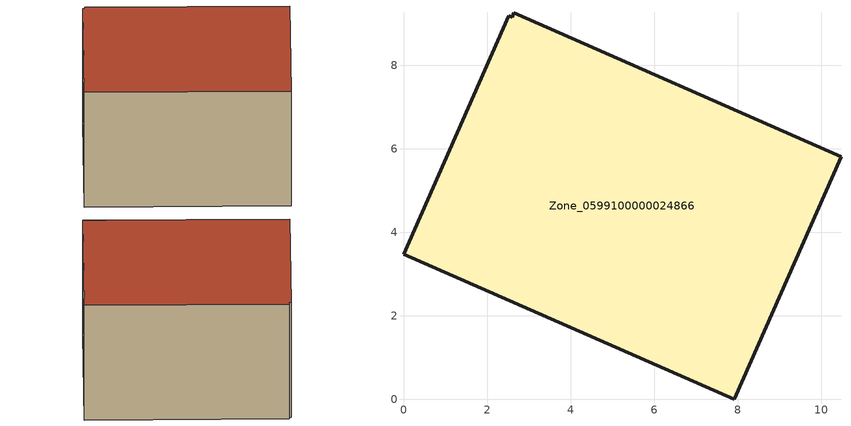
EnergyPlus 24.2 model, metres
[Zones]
Zone_0599100000024866
 floor ground (C_G): 7.92,0 0,3.47 2.52,9.19 2.6,9.15 2.64,9.25 10.48,5.81 z0
 wall outside (C_F): 7.92,0 10.48,5.81 2.64,9.25 2.6,9.15 2.52,9.19 0,3.47 7.92,0 z0:5.77
 roof outside (C_R): 0,3.47 7.92,0 10.48,5.81 2.64,9.25 2.6,9.15 2.52,9.19 z5.77
[BUILDING]
Pand.0599100000024866: North Axis=0; Terrain=City; Loads Convergence Tolerance Value=0.04; Temperature Convergence Tolerance Value=0.4; Solar Distribution=FullExterior; Maximum Number of Warmup Days=25; Minimum Number of Warmup Days=1
[Site:Location]
Rotterdam.The.Hague.AP_ZH_NLD Design_Conditions: Latitude=51.96; Longitude=4.45; Time Zone=1; Elevation=-4.5
[SITE:GROUNDTEMPERATURE:BUILDINGSURFACE]
18, 18, 18, 18, 18, 18, 18, 18, 18, 18, 18, 18
[MATERIAL] Thermal Absorptance=0.9; Solar Absorptance=0.7; Visible Absorptance=0.7
Name | Roughness | Thickness | Conductivity | Density | Specific Heat
G.TC.1946-1964 | MediumSmooth | 0.15 | 1 | 540 | 1210
F.TC.1946-1964 | Rough | 0.3 | 0.857143 | 1920 | 840
R.TC.1946-1964 | MediumRough | 0.2 | 0.235294 | 1500 | 1000
[CONSTRUCTION]
C_G: G.TC.1946-1964
C_F: F.TC.1946-1964
C_R: R.TC.1946-1964
[ZONE]
Zone_0599100000024866: Type=1; Multiplier=1; Ceiling Height=Autocalculate; Volume=Autocalculate; Floor Area=autocalculate; Part of Total Floor Area=Yes
[ZONEINFILTRATION:DESIGNFLOWRATE]
Infil_Zone_0599100000024866: Zone or ZoneList or Space or SpaceList=Zone_0599100000024866; Schedule=AlwaysOn; Design Flow Rate Calculation Method=Flow/Area; Flow Rate per Floor Area=0.003; Constant Term Coefficient=1; Temperature Term Coefficient=0; Velocity Term Coefficient=0; Velocity Squared Term Coefficient=0
[HVACTEMPLATE:ZONE:IDEALLOADSAIRSYSTEM]
Zone_0599100000024866: Maximum Heating Supply Air Temperature=50; Minimum Cooling Supply Air Temperature=13; Maximum Heating Supply Air Humidity Ratio=0.0156; Minimum Cooling Supply Air Humidity Ratio=0.0077; Heating Limit=NoLimit; Cooling Limit=NoLimit; Dehumidification Control Type=ConstantSensibleHeatRatio; Cooling Sensible Heat Ratio=0.7; Dehumidification Setpoint=60; Humidification Control Type=None; Humidification Setpoint=30; Outdoor Air Method=None; Outdoor Air Flow Rate per Person=0.00944; Outdoor Air Flow Rate per Zone Floor Area=0; Outdoor Air Flow Rate per Zone=0; Demand Controlled Ventilation Type=None; Outdoor Air Economizer Type=NoEconomizer; Heat Recovery Type=None; Sensible Heat Recovery Effectiveness=0.7; Latent Heat Recovery Effectiveness=0.65
[ZONECONTROL:THERMOSTAT]
ThermostatControl_Zone_0599100000024866: Zone or ZoneList=Zone_0599100000024866; Control Type Schedule=DualSetpointControlType; Control 1=Thermostat_Zone_0599100000024866; Temperature Difference Between Cutout And Setpoint=0
[THERMOSTATSETPOINT:DUALSETPOINT]
Thermostat_Zone_0599100000024866: Heating Setpoint Temperature Schedule=HeatingSetpoint_Zone_0599100000024866; Cooling Setpoint Temperature Schedule=CoolingSetpoint_Zone_0599100000024866
[SCHEDULE:COMPACT]
HeatingSetpoint_Zone_0599100000024866: Through: 12/31, For: AllDays, Until: 24:00, 21
CoolingSetpoint_Zone_0599100000024866: Through: 12/31, For: AllDays, Until: 24:00, 24
DualSetpointControlType: Through: 12/31, For: AllDays, Until: 24:00, 4
AlwaysOn: Through: 12/31, For: AllDays, Until: 24:00, 1
